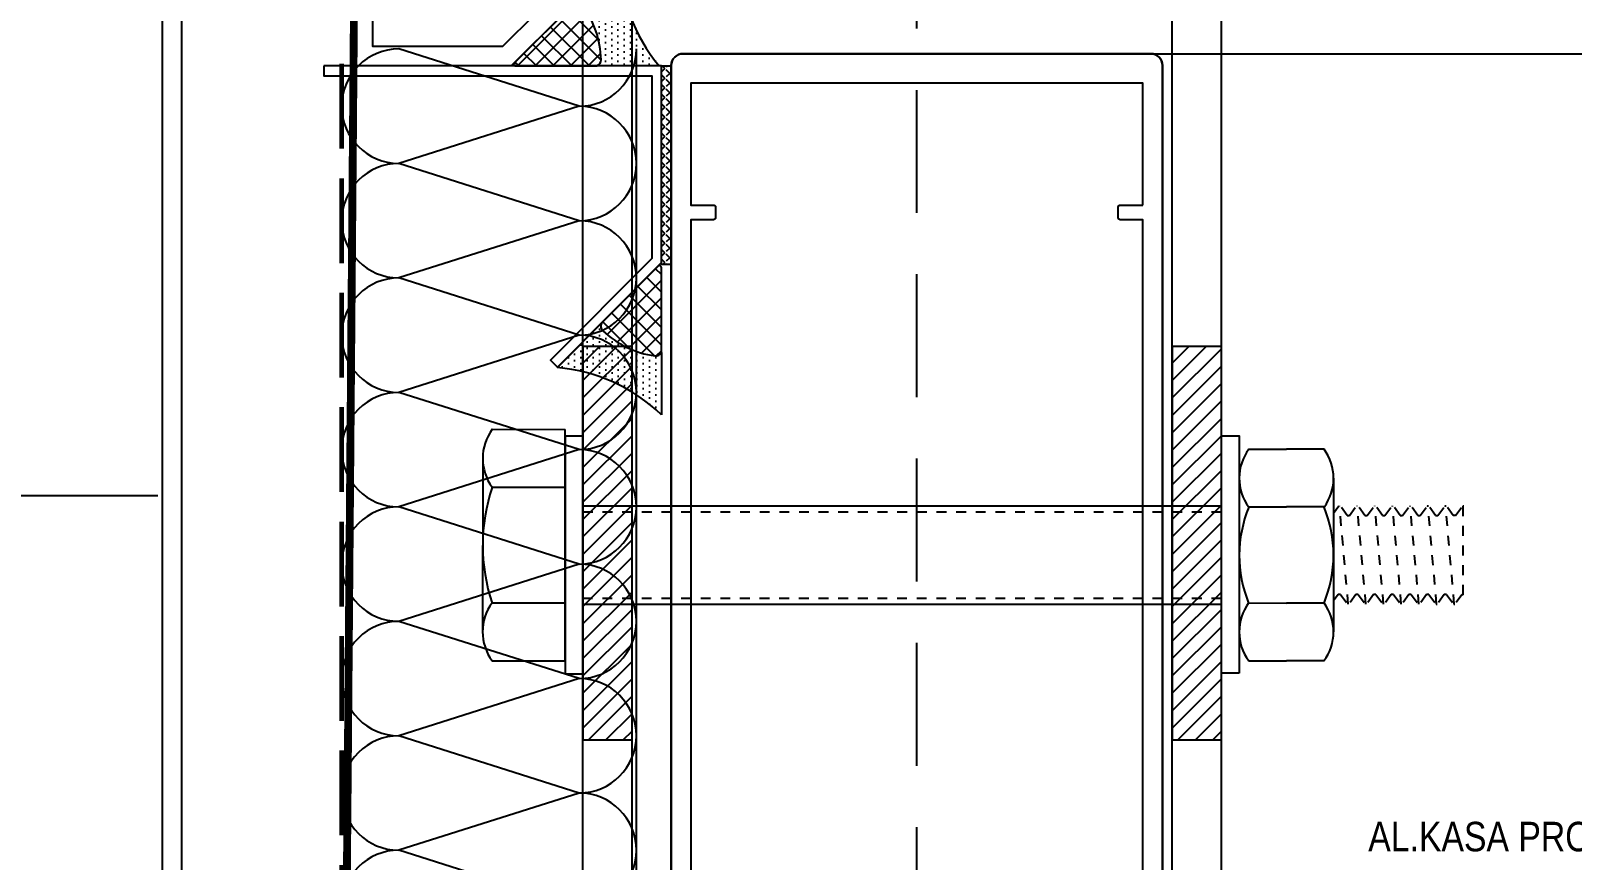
# Model space of a CAD drawing. Header units: inches. Extents: x 21 to 32698, y 13 to 3712.
# Drawn here: x 5363.48 to 5379.17, y 970.88 to 979.32 of the extents above; entities that cross this region are included whole.
import ezdxf

# ---------------------------------------------------------------- set-up
doc = ezdxf.new("R2010")
doc.units = ezdxf.units.IN
doc.header["$MEASUREMENT"] = 0
doc.set_wipeout_variables(frame=1)
for name, pattern in [('1+1 dbx a2$0$374_BLD_A1_BLOK_2$0$HIDDEN', [0.375, 0.25, -0.125]), ('HIDDEN', [9.525, 6.35, -3.175]), ('phl_center', [0.75, 0.4, -0.35]), ('phl_thick', [0])]:
    doc.linetypes.add(name, pattern=pattern)
for name, color, linetype, lineweight in [('Z_MİM_-KM-GLAZ', 8, 'Continuous', 25), ('Z_MİM_-KM-IRON-09', 8, 'Continuous', 25), ('Z_MİM_-KM-IZO-THERMAL-ROCKWOOL', 8, 'BATTING', 25), ('Z_MİM_-KM-STRS', 8, 'Continuous', 25), ('Z_MİM_-KM-STRS-HID', 8, 'HIDDEN', 25), ('Z_MİM_00', 8, 'Continuous', 25), ('Z_MİM_2-0', 8, 'Continuous', 25), ('Z_MİM_ALUMINIUM', 8, 'Continuous', 25), ('Z_MİM_MYM Taşyünü', 8, 'Continuous', 25), ('Z_MİM_MYM.YAZI', 8, 'Continuous', 25), ('Z_MİM_MYM_alüminyum levha', 8, 'Continuous', 25), ('Z_MİM_MYM_butil mastik', 8, 'Continuous', 25), ('Z_MİM_MYM_galvaniz levha', 8, 'Continuous', 25), ('Z_MİM_MYM_MEMBRAN_', 8, 'HIDDEN', 25), ('Z_MİM_MYM_taşyünü', 8, 'Continuous', 25), ('Z_MİM_projection', 8, 'Continuous', 25)]:
    doc.layers.add(name, color=color, linetype=linetype, lineweight=lineweight)
doc.styles.get("Standard").update_dxf_attribs({"font": 'arial.ttf'})
doc.linetypes.add('BATTING', pattern='A,0.00254,-2.54,[134,ltypeshp.shx,S=2.54,R=0,X=-2.54,Y=0],-5.08,[134,ltypeshp.shx,S=2.54,R=180,X=2.54,Y=0],-2.54', length=10.16254)

# ---------------------------------------------------------------- blocks, each defined once
blk = doc.blocks.new('A$C70963ABB')
at = {"layer": 'Z_MİM_-KM-IRON-09'}
blk.add_lwpolyline([(0.4, 20), (0.4, 69.5), (5.4, 69.5), (5.4, 70), (-0.1, 70), (-0.1, 20), (0.4, 20)], dxfattribs=at)
blk = doc.blocks.new('*U90')
at = {"layer": 'Z_MİM_MYM_butil mastik'}
h = blk.add_hatch(dxfattribs=at)
h.set_pattern_fill('DOTS', color=256, scale=0.4, angle=180, style=0)
h.set_pattern_definition([(180, (-119708.88504, -7601.3515), (-0.3175, -0.635), [0, -0.635])])
edge = h.paths.add_edge_path()
edge.add_arc((-11.21, 44.59), 17.47, 270.9769, 309.9193)
edge.add_line((0, 31.2), (0, 24.84))
edge.add_arc((-0.62, 24.63), 0.652, 19.0453, 91.4713)
edge.add_arc((-0.38, 15.53), 9.76, 91.4713, 126.6192)
edge.add_arc((-5.81, 22.83), 0.652, 126.6192, 199.0453)
edge.add_line((-6.43, 22.62), (-10.91, 27.13))
h = blk.add_hatch(dxfattribs=at)
h.set_pattern_fill('ANSI37', color=256, scale=0.4, angle=180, style=0)
h.set_pattern_definition([(225, (-119708.885, -7601.3515), (0.898025612, -0.898025612), []), (315, (-119708.885, -7601.3515), (0.898025612, 0.898025612), [])])
edge = h.paths.add_edge_path()
edge.add_arc((-0.19, 17.09), 0.61, 256.328, 286.1228)
edge.add_arc((-0.03, 16.53), 0.0316, 286.1228, 360.0011)
edge.add_line((0, 16.53), (0, 24.84))
edge.add_arc((-0.62, 24.63), 0.652, 19.0453, 91.4713)
edge.add_arc((-0.38, 15.53), 9.76, 91.4713, 126.6192)
edge.add_arc((-5.81, 22.83), 0.652, 126.6192, 199.0453)
edge.add_line((-6.43, 22.62), (-0.35, 16.5))
edge.add_arc((-0.33, 16.53), 0.0316, 224.8312, 256.328)
h = blk.add_hatch(dxfattribs=at)
h.set_pattern_fill('DOTS', color=256, scale=0.4, angle=180, style=0)
h.set_pattern_definition([(180, (-119649.0471, -7567.4591), (-0.3175, -0.635), [0, -0.635])])
edge = h.paths.add_edge_path()
edge.add_arc((-91.17, 12.16), 17.47, 316.1456, 355.0881)
edge.add_line((-73.76, 10.67), (-69.25, 6.19))
edge.add_arc((-69.54, 5.6), 0.652, 64.214, 136.6401)
edge.add_arc((-62.92, -0.65), 9.76, 136.6401, 171.788)
edge.add_arc((-71.93, 0.65), 0.652, 171.788, 244.214)
edge.add_line((-72.21, 0.06), (-78.57, 0.06))
h = blk.add_hatch(dxfattribs=at)
h.set_pattern_fill('ANSI37', color=256, scale=0.4, angle=180, style=0)
h.set_pattern_definition([(225, (-119649.0471, -7567.4591), (0.898025612, -0.898025612), []), (315, (-119649.0471, -7567.4591), (0.898025612, 0.898025612), [])])
edge = h.paths.add_edge_path()
edge.add_arc((-63.89, 0.59), 0.61, 301.4968, 331.2916)
edge.add_arc((-63.39, 0.31), 0.0316, 331.2916, 405.1698)
edge.add_line((-63.36, 0.33), (-69.25, 6.19))
edge.add_arc((-69.54, 5.6), 0.652, 64.214, 136.6401)
edge.add_arc((-62.92, -0.65), 9.76, 136.6401, 171.788)
edge.add_arc((-71.93, 0.65), 0.652, 171.788, 244.214)
edge.add_line((-72.21, 0.06), (-63.59, 0.06))
edge.add_arc((-63.59, 0.09), 0.0316, 270, 301.4968)
at = {"layer": 'Z_MİM_MYM_butil mastik', "linetype": 'ByBlock'}
for points in [[(-10.91, 27.13, 0.171573), (0, 31.2), (0, 24.84, 0.326976), (-0.63, 25.28, 0.154575), (-6.2, 23.36, 0.326976), (-6.43, 22.62)], [(-0.34, 16.5, 0.130742), (-0.02, 16.5, 0.334005), (0, 16.53), (0, 24.84, 0.326976), (-0.63, 25.28, 0.154575), (-6.2, 23.36, 0.326976), (-6.43, 22.62), (-0.35, 16.5, 0.138302)], [(-78.57, 0.06, 0.171573), (-73.76, 10.67), (-69.25, 6.19, 0.326976), (-70.01, 6.05, 0.154575), (-72.57, 0.74, 0.326976), (-72.21, 0.06)], [(-63.57, 0.07, 0.130742), (-63.36, 0.29, 0.334005), (-63.36, 0.33), (-69.25, 6.19, 0.326976), (-70.01, 6.05, 0.154575), (-72.57, 0.74, 0.326976), (-72.21, 0.06), (-63.59, 0.06, 0.138302)]]:
    blk.add_lwpolyline(points, format="xyb", close=True, dxfattribs=at)
at = {"layer": 'Z_MİM_MYM_galvaniz levha'}
blk.add_lwpolyline([(-12.02, 25.37, -0.414214), (-12.02, 25.37), (-10.61, 26.78, -0.414214), (-10.61, 26.78), (0, 16.11), (0, 0), (-63.16, 0, 0.667116), (-63.16, 0), (-73.76, 10.67, -0.414214), (-73.76, 10.67), (-72.34, 12.08), (-62.32, 2), (-2, 2), (-2, 15.28), (-12.02, 25.37)], format="xyb", dxfattribs=at)
blk = doc.blocks.new('ANK-1')
h = blk.add_hatch()
h.set_pattern_fill('ANSI31', color=256, scale=10)
h.set_pattern_definition([(45, (-331289.2262, -110209.6467), (-0.8838834765, 0.8838834765), [])])
h.paths.add_polyline_path([(0, -99.81), (5, -99.81), (5, -59.81), (0, -59.81)])
h = blk.add_hatch()
h.set_pattern_fill('ANSI31', color=256, scale=10)
h.set_pattern_definition([(45, (-331229.2262, -110209.6467), (-0.8838834765, 0.8838834765), [])])
h.paths.add_polyline_path([(60, -99.81), (65, -99.81), (65, -59.81), (60, -59.81)])
for points in [[(0, -130.27), (0, 0)], [(0, -130.27), (5, -130.27), (5, -5)], [(60, -130.27), (60, -5)], [(65, -130.27), (65, -5)]]:
    blk.add_lwpolyline(points)
for points in [[(0, -99.81), (5, -99.81), (5, -59.81), (0, -59.81)], [(60, -99.81), (65, -99.81), (65, -59.81), (60, -59.81)]]:
    blk.add_lwpolyline(points, close=True)
at = {"layer": 'Z_MİM_projection', "linetype": 'phl_thick'}
for p, q in [((-9.22, -68.22, 2337909.68), (-1.79, -68.23, 2337909.68)), ((-1.81, -91.78, 2337909.68), (-1.79, -68.23, 2337909.68)), ((67.8, -70.23, 0), (71.62, -70.23, 0)), ((67.8, -70.23, 0), (71.62, -70.23, 0)), ((75.45, -70.23, 0), (71.62, -70.23, 0)), ((75.45, -70.23, 0), (71.62, -70.23, 0)), ((-10.2, -71.18, 2337909.68), (-10.21, -88.82, 2337909.68)), ((66.82, -73.19, 0), (66.81, -88.83, 0)), ((66.82, -73.19, 0), (66.81, -88.83, 0)), ((76.42, -73.19, 0), (76.41, -88.83, 0)), ((76.42, -73.19, 0), (76.41, -88.83, 0)), ((-9.24, -74.11, 2337909.68), (-1.8, -74.12, 2337909.68)), ((76.42, -75.05, 0), (76.41, -88.41, 0)), ((76.42, -75.05, 0), (76.41, -88.41, 0)), ((0, -76.01), (65.01, -76.01, 0)), ((0, -76.01), (65.01, -76.01, 0)), ((67.77, -76.12, 0), (71.62, -76.12, 0)), ((67.77, -76.12, 0), (71.62, -76.12, 0)), ((75.47, -76.12, 0), (71.62, -76.12, 0)), ((75.47, -76.12, 0), (71.62, -76.12, 0)), ((-9.25, -85.89, 2337909.68), (-1.81, -85.89, 2337909.68)), ((-0.01, -86.01), (65.02, -86.01, 0)), ((-0.01, -86.01), (65.02, -86.01, 0)), ((67.77, -85.89, 0), (71.61, -85.9, 0)), ((67.77, -85.89, 0), (71.61, -85.9, 0)), ((75.46, -85.9, 0), (71.61, -85.9, 0)), ((75.46, -85.9, 0), (71.61, -85.9, 0)), ((-9.24, -91.78, 2337909.68), (-1.81, -91.78, 2337909.68)), ((67.78, -91.78, 0), (71.61, -91.79, 0)), ((67.78, -91.78, 0), (71.61, -91.79, 0)), ((75.43, -91.79, 0), (71.61, -91.79, 0)), ((75.43, -91.79, 0), (71.61, -91.79, 0))]:
    blk.add_line(p, q, dxfattribs=at)
at = {"layer": 'Z_MİM_projection', "linetype": 'phl_center'}
for p, q in [((0, -76.61), (65.01, -76.61, 0)), ((0, -76.61), (65.01, -76.61, 0)), ((66.81, -76.01, 0), (66.82, -76.01, 0)), ((66.81, -76.01, 0), (66.82, -76.01, 0)), ((66.81, -76.61, 0), (66.82, -76.61, 0)), ((66.81, -76.61, 0), (66.82, -76.61, 0)), ((76.42, -76.74, 0), (76.96, -76.01, 0)), ((76.42, -76.74, 0), (76.96, -76.01, 0)), ((77.91, -86.01, 0), (77.02, -76.01, 0)), ((77.91, -86.01, 0), (77.02, -76.01, 0)), ((77.8, -76.99, 0), (77.08, -76.01, 0)), ((77.8, -76.99, 0), (77.08, -76.01, 0)), ((78.04, -76.99, 0), (78.76, -76.01, 0)), ((78.04, -76.99, 0), (78.76, -76.01, 0)), ((79.71, -86.01, 0), (78.82, -76.01, 0)), ((79.71, -86.01, 0), (78.82, -76.01, 0)), ((79.6, -76.99, 0), (78.88, -76.01, 0)), ((79.6, -76.99, 0), (78.88, -76.01, 0)), ((79.84, -76.99, 0), (80.56, -76.01, 0)), ((79.84, -76.99, 0), (80.56, -76.01, 0)), ((81.51, -86.01, 0), (80.62, -76.01, 0)), ((81.51, -86.01, 0), (80.62, -76.01, 0)), ((81.4, -76.99, 0), (80.68, -76.01, 0)), ((81.4, -76.99, 0), (80.68, -76.01, 0)), ((81.64, -76.99, 0), (82.36, -76.02, 0)), ((81.64, -76.99, 0), (82.36, -76.02, 0)), ((83.31, -86.02, 0), (82.42, -76.02, 0)), ((83.31, -86.02, 0), (82.42, -76.02, 0)), ((83.2, -76.99, 0), (82.48, -76.02, 0)), ((83.2, -76.99, 0), (82.48, -76.02, 0)), ((83.44, -76.99, 0), (84.16, -76.02, 0)), ((83.44, -76.99, 0), (84.16, -76.02, 0)), ((85.11, -86.02, 0), (84.22, -76.02, 0)), ((85.11, -86.02, 0), (84.22, -76.02, 0)), ((85, -76.99, 0), (84.28, -76.02, 0)), ((85, -76.99, 0), (84.28, -76.02, 0)), ((85.24, -76.99, 0), (85.96, -76.02, 0)), ((85.24, -76.99, 0), (85.96, -76.02, 0)), ((85.96, -76.02, 0), (86.08, -76.02, 0)), ((85.96, -76.02, 0), (86.08, -76.02, 0)), ((86.91, -86.02, 0), (86.02, -76.02, 0)), ((86.91, -86.02, 0), (86.02, -76.02, 0)), ((86.8, -76.99, 0), (86.08, -76.02, 0)), ((86.8, -76.99, 0), (86.08, -76.02, 0)), ((87.04, -76.99, 0), (87.76, -76.02, 0)), ((87.04, -76.99, 0), (87.76, -76.02, 0)), ((87.76, -76.02, 0), (87.88, -76.02, 0)), ((87.76, -76.02, 0), (87.88, -76.02, 0)), ((88.71, -86.02, 0), (87.82, -76.02, 0)), ((88.71, -86.02, 0), (87.82, -76.02, 0)), ((88.6, -76.99, 0), (87.88, -76.02, 0)), ((88.6, -76.99, 0), (87.88, -76.02, 0)), ((88.84, -76.99, 0), (89.56, -76.02, 0)), ((88.84, -76.99, 0), (89.56, -76.02, 0)), ((89.56, -76.02, 0), (89.68, -76.02, 0)), ((89.56, -76.02, 0), (89.68, -76.02, 0)), ((89.61, -85.05, 0), (89.62, -76.02, 0)), ((77.8, -76.99, 0), (78.04, -76.99, 0)), ((77.8, -76.99, 0), (78.04, -76.99, 0)), ((79.6, -76.99, 0), (79.84, -76.99, 0)), ((79.6, -76.99, 0), (79.84, -76.99, 0)), ((81.4, -76.99, 0), (81.64, -76.99, 0)), ((81.4, -76.99, 0), (81.64, -76.99, 0)), ((83.2, -76.99, 0), (83.44, -76.99, 0)), ((83.2, -76.99, 0), (83.44, -76.99, 0)), ((85, -76.99, 0), (85.24, -76.99, 0)), ((85, -76.99, 0), (85.24, -76.99, 0)), ((86.8, -76.99, 0), (87.04, -76.99, 0)), ((86.8, -76.99, 0), (87.04, -76.99, 0)), ((88.84, -76.99, 0), (88.6, -76.99, 0)), ((88.84, -76.99, 0), (88.6, -76.99, 0)), ((-0.01, -85.41), (65.02, -85.41, 0)), ((-0.01, -85.41), (65.02, -85.41, 0)), ((76.89, -85.04, 0), (76.41, -85.69, 0)), ((76.89, -85.04, 0), (76.41, -85.69, 0)), ((77.13, -85.04, 0), (76.89, -85.04, 0)), ((77.13, -85.04, 0), (76.89, -85.04, 0)), ((77.13, -85.04, 0), (77.85, -86.01, 0)), ((77.13, -85.04, 0), (77.85, -86.01, 0)), ((78.69, -85.04, 0), (77.97, -86.01, 0)), ((78.69, -85.04, 0), (77.97, -86.01, 0)), ((78.93, -85.04, 0), (78.69, -85.04, 0)), ((78.93, -85.04, 0), (78.69, -85.04, 0)), ((78.93, -85.04, 0), (79.65, -86.01, 0)), ((78.93, -85.04, 0), (79.65, -86.01, 0)), ((80.49, -85.04, 0), (79.77, -86.01, 0)), ((80.49, -85.04, 0), (79.77, -86.01, 0)), ((80.73, -85.04, 0), (80.49, -85.04, 0)), ((80.73, -85.04, 0), (80.49, -85.04, 0)), ((80.73, -85.04, 0), (81.45, -86.01, 0)), ((80.73, -85.04, 0), (81.45, -86.01, 0)), ((82.29, -85.04, 0), (81.57, -86.01, 0)), ((82.29, -85.04, 0), (81.57, -86.01, 0)), ((82.53, -85.04, 0), (82.29, -85.04, 0)), ((82.53, -85.04, 0), (82.29, -85.04, 0)), ((82.53, -85.04, 0), (83.25, -86.02, 0)), ((82.53, -85.04, 0), (83.25, -86.02, 0)), ((84.09, -85.04, 0), (83.37, -86.02, 0)), ((84.09, -85.04, 0), (83.37, -86.02, 0)), ((84.33, -85.04, 0), (84.09, -85.04, 0)), ((84.33, -85.04, 0), (84.09, -85.04, 0)), ((84.33, -85.04, 0), (85.05, -86.02, 0)), ((84.33, -85.04, 0), (85.05, -86.02, 0)), ((85.89, -85.04, 0), (85.17, -86.02, 0)), ((85.89, -85.04, 0), (85.17, -86.02, 0)), ((86.13, -85.04, 0), (85.89, -85.04, 0)), ((86.13, -85.04, 0), (85.89, -85.04, 0)), ((86.13, -85.04, 0), (86.85, -86.02, 0)), ((86.13, -85.04, 0), (86.85, -86.02, 0)), ((86.85, -86.02, 0), (86.97, -86.02, 0)), ((86.85, -86.02, 0), (86.97, -86.02, 0)), ((87.69, -85.04, 0), (86.97, -86.02, 0)), ((87.69, -85.04, 0), (86.97, -86.02, 0)), ((87.93, -85.04, 0), (87.69, -85.04, 0)), ((87.93, -85.04, 0), (87.69, -85.04, 0)), ((87.93, -85.04, 0), (88.65, -86.02, 0)), ((87.93, -85.04, 0), (88.65, -86.02, 0)), ((88.65, -86.02, 0), (88.77, -86.02, 0)), ((88.65, -86.02, 0), (88.77, -86.02, 0)), ((89.49, -85.05, 0), (88.77, -86.02, 0)), ((89.49, -85.05, 0), (88.77, -86.02, 0)), ((89.61, -85.05, 0), (89.49, -85.05, 0)), ((89.61, -85.05, 0), (89.49, -85.05, 0))]:
    blk.add_line(p, q, dxfattribs=at)
at = {"layer": 'Z_MİM_projection', "linetype": 'phl_thick', "elevation": 205305.12}
for points in [[(-1.81, -93.09), (-0.01, -93.09), (0.01, -68.93), (-1.79, -68.93)], [(66.82, -93.03), (65.02, -93.03), (65.01, -68.87), (66.81, -68.87)]]:
    blk.add_lwpolyline(points, close=True, dxfattribs=at)
at = {"layer": 'Z_MİM_projection', "linetype": 'phl_thick', "elevation": -2.85}
blk.add_lwpolyline([(0.01, -68.93), (-1.79, -68.93), (-1.81, -93.09), (-0.01, -93.09), (0, -76.01)], dxfattribs=at)
at = {"layer": 'Z_MİM_projection', "linetype": 'phl_thick'}
for centre, radius, start, end in [((-5.22, -71.18, 2337909.68), 4.98, 143.5278, 216.1432), ((71.8, -73.19, 0), 4.98, 143.5278, 216.1432), ((71.8, -73.19, 0), 4.98, 143.5278, 216.1432), ((71.44, -73.19, 0), 4.98, 323.784, 36.3994), ((71.44, -73.19, 0), 4.98, 323.784, 36.3994), ((8.37, -80.03, 2337909.68), 18.57, 161.4556, 198.4078), ((79.76, -81.03, 0), 12.94, 157.745, 202.0905), ((79.76, -81.03, 0), 12.94, 157.745, 202.0905), ((63.47, -81.01, 0), 12.94, 337.8218, 22.1673), ((63.47, -81.01, 0), 12.94, 337.8218, 22.1673), ((-5.23, -88.82, 2337909.68), 4.98, 143.784, 216.3994), ((71.79, -88.83, 0), 4.98, 143.784, 216.3994), ((71.79, -88.83, 0), 4.98, 143.784, 216.3994), ((71.43, -88.83, 0), 4.98, 323.5278, 36.1432), ((71.43, -88.83, 0), 4.98, 323.5278, 36.1432)]:
    blk.add_arc(centre, radius, start, end, dxfattribs=at)
blk = doc.blocks.new('*U160')
at = {"layer": 'Z_MİM_MYM_taşyünü'}
for p, q in [((-140.75, 5.82), (-146.57, 24.18)), ((-140.75, 5.82), (-134.92, 24.18)), ((-129.1, 5.82), (-134.92, 24.18)), ((-129.1, 5.82), (-123.28, 24.18)), ((-117.45, 5.82), (-123.28, 24.18)), ((-117.45, 5.82), (-111.63, 24.18)), ((-105.81, 5.82), (-111.63, 24.18)), ((-105.81, 5.82), (-99.98, 24.18)), ((-94.16, 5.82), (-99.98, 24.18)), ((-94.16, 5.82), (-88.34, 24.18)), ((-82.51, 5.82), (-88.34, 24.18)), ((-82.51, 5.82), (-76.69, 24.18)), ((-70.87, 5.82), (-76.69, 24.18)), ((-70.87, 5.82), (-65.04, 24.18)), ((-59.22, 5.82), (-65.04, 24.18)), ((-59.22, 5.82), (-53.4, 24.18)), ((-47.57, 5.82), (-53.4, 24.18)), ((-47.57, 5.82), (-41.75, 24.18)), ((-35.93, 5.82), (-41.75, 24.18)), ((-35.93, 5.82), (-30.1, 24.18)), ((-24.28, 5.82), (-30.1, 24.18)), ((-24.28, 5.82), (-18.46, 24.18)), ((-12.63, 5.82), (-18.46, 24.18)), ((-12.63, 5.82), (-6.81, 24.18)), ((-0.98, 5.82), (-6.81, 24.18)), ((-0.98, 5.82), (4.84, 24.18)), ((-146.57, 0), (-134.92, 0)), ((-134.92, 0), (-123.28, 0)), ((-123.28, 0), (-111.63, 0)), ((-111.63, 0), (-99.98, 0)), ((-99.98, 0), (-88.34, 0)), ((-88.34, 0), (-76.69, 0)), ((-76.69, 0), (-65.04, 0)), ((-65.04, 0), (-53.4, 0)), ((-53.4, 0), (-41.75, 0)), ((-41.75, 0), (-30.1, 0)), ((-30.1, 0), (-18.46, 0)), ((-18.46, 0), (-6.81, 0)), ((-6.81, 0), (4.84, 0))]:
    blk.add_line(p, q, dxfattribs=at)
at = {"layer": 'Z_MİM_MYM_taşyünü', "const_width": 0.5}
for points in [[(-145.07, 30), (-136.42, 30)], [(-133.42, 30), (-124.78, 30)], [(-121.78, 30), (-113.13, 30)], [(-110.13, 30), (-101.48, 30)], [(-98.48, 30), (-89.84, 30)], [(-86.84, 30), (-78.19, 30)], [(-75.19, 30), (-66.54, 30)], [(-63.54, 30), (-54.9, 30)], [(-51.9, 30), (-43.25, 30)], [(-40.25, 30), (-31.6, 30)], [(-28.6, 30), (-19.96, 30)], [(-16.96, 30), (-8.31, 30)], [(-5.31, 30), (3.34, 30)]]:
    blk.add_lwpolyline(points, dxfattribs=at)
at = {"layer": 'Z_MİM_MYM_taşyünü'}
for centre, start, end in [((-140.75, 24.18), 90, 180), ((-140.75, 24.18), 360, 90), ((-129.1, 24.18), 90, 180), ((-129.1, 24.18), 360, 90), ((-117.45, 24.18), 90, 180), ((-117.45, 24.18), 360, 90), ((-105.81, 24.18), 90, 180), ((-105.81, 24.18), 360, 90), ((-94.16, 24.18), 90, 180), ((-94.16, 24.18), 360, 90), ((-82.51, 24.18), 90, 180), ((-82.51, 24.18), 360, 90), ((-70.87, 24.18), 90, 180), ((-70.87, 24.18), 360, 90), ((-59.22, 24.18), 90, 180), ((-59.22, 24.18), 360, 90), ((-47.57, 24.18), 90, 180), ((-47.57, 24.18), 360, 90), ((-35.93, 24.18), 90, 180), ((-35.93, 24.18), 360, 90), ((-24.28, 24.18), 90, 180), ((-24.28, 24.18), 360, 90), ((-12.63, 24.18), 90, 180), ((-12.63, 24.18), 360, 90), ((-0.98, 24.18), 90, 180), ((-0.98, 24.18), 360, 90), ((-146.57, 5.82), 270, 0), ((-134.92, 5.82), 180, 270), ((-134.92, 5.82), 270, 0), ((-123.28, 5.82), 180, 270), ((-123.28, 5.82), 270, 0), ((-111.63, 5.82), 180, 270), ((-111.63, 5.82), 270, 0), ((-99.98, 5.82), 180, 270), ((-99.98, 5.82), 270, 0), ((-88.34, 5.82), 180, 270), ((-88.34, 5.82), 270, 0), ((-76.69, 5.82), 180, 270), ((-76.69, 5.82), 270, 0), ((-65.04, 5.82), 180, 270), ((-65.04, 5.82), 270, 0), ((-53.4, 5.82), 180, 270), ((-53.4, 5.82), 270, 0), ((-41.75, 5.82), 180, 270), ((-41.75, 5.82), 270, 0), ((-30.1, 5.82), 180, 270), ((-30.1, 5.82), 270, 0), ((-18.46, 5.82), 180, 270), ((-18.46, 5.82), 270, 0), ((-6.81, 5.82), 180, 270), ((-6.81, 5.82), 270, 0), ((4.84, 5.82), 180, 270)]:
    blk.add_arc(centre, 5.82, start, end, dxfattribs=at)
blk = doc.blocks.new('-KM-AL5 140_164')
blk.add_wipeout([(151.488, -34.02), (151.726, -15.48), (149.45, -15.45), (149.45, 7.15), (9.45, 7.15), (9.45, -15.45), (7.398, -15.45), (7.567, -34.061)])
h = blk.add_hatch()
h.set_pattern_fill('ANGLE', color=256, scale=0.01, angle=134.9955)
h.set_pattern_definition([(134.9954721, (11706.453345, -937.21401), (-0.04939531174, -0.0493875053), [0.0508, -0.01905]), (224.9954721, (11706.453345, -937.21401), (0.0493875053, -0.04939531174), [0.0508, -0.01905])])
h.paths.add_polyline_path([(12.593, -18.574), (12.693, -18.574), (12.693, -20.595), (12.593, -20.595)])
at = {"layer": 'Z_MİM_2-0'}
h = blk.add_hatch(dxfattribs=at)
h.set_pattern_fill('DOTS', color=256, scale=0.04, angle=-90, style=0)
h.set_pattern_definition([(270, (716.179884, -11989.246556), (0.0635, -0.03175), [0, -0.0635])])
edge = h.paths.add_edge_path()
edge.add_arc((11.383, -23.384), 1.747, 46.1456, 85.0881)
edge.add_line((11.533, -21.644), (11.981, -21.193))
edge.add_arc((12.04, -21.222), 0.0652, 154.214, 226.6401)
edge.add_arc((12.665, -20.56), 0.976, 226.6401, 261.788)
edge.add_arc((12.535, -21.461), 0.0652, 261.788, 334.214)
edge.add_line((12.593, -21.489), (12.593, -22.125))
at = {"layer": 'Z_MİM_MYM_butil mastik'}
h = blk.add_hatch(dxfattribs=at)
h.set_pattern_fill('ANSI37', color=256, scale=0.04, angle=-90, style=0)
h.set_pattern_definition([(315, (716.17988, -11989.24656), (0.0898025612, 0.0898025612), []), (45, (716.17988, -11989.24656), (-0.0898025612, 0.0898025612), [])])
edge = h.paths.add_edge_path()
edge.add_arc((12.541, -20.657), 0.061, 31.4968, 61.2916)
edge.add_arc((12.569, -20.606), 0.00316, 61.2916, 135.1698)
edge.add_line((12.566, -20.604), (11.981, -21.193))
edge.add_arc((12.04, -21.222), 0.0652, 154.214, 226.6401)
edge.add_arc((12.665, -20.56), 0.976, 226.6401, 261.788)
edge.add_arc((12.535, -21.461), 0.0652, 261.788, 334.214)
edge.add_line((12.593, -21.489), (12.593, -20.627))
edge.add_arc((12.59, -20.627), 0.00316, 0, 31.4968)
at = {"linetype": '1+1 dbx a2$0$374_BLD_A1_BLOK_2$0$HIDDEN', "ltscale": 5}
blk.add_line((15.193, -40.695, -0.002), (15.193, -14.725, -0.002), dxfattribs=at)
at = {"elevation": 0.002}
blk.add_lwpolyline([(12.593, -18.574), (12.693, -18.574), (12.693, -20.595), (12.593, -20.595)], close=True, dxfattribs=at)
at = {"layer": 'Z_MİM_ALUMINIUM', "linetype": 'ByBlock'}
for points in [[(12.693, -30.43), (12.693, -18.57, -0.414214), (12.813, -18.45), (17.573, -18.45, -0.414214), (17.693, -18.57), (17.693, -30.43, -0.414214)], [(17.693, -30.43), (17.693, -18.57, 0.414214), (17.573, -18.45), (12.813, -18.45, 0.414214), (12.693, -18.57), (12.693, -30.43, 0.414214)]]:
    blk.add_lwpolyline(points, format="xyb", dxfattribs=at)
at = {"layer": 'Z_MİM_ALUMINIUM', "elevation": 0.002}
blk.add_lwpolyline([(15.193, -18.45), (143.83, -18.45)], dxfattribs=at)
at = {"layer": 'Z_MİM_ALUMINIUM'}
blk.add_lwpolyline([(17.493, -19.99), (17.493, -18.75), (12.893, -18.75), (12.893, -19.99), (13.123, -19.99, -0.414214), (13.143, -20.01), (13.143, -20.12, -0.414214), (13.123, -20.14), (12.893, -20.14), (12.893, -29.2), (17.493, -29.2), (17.493, -20.14), (17.263, -20.14, -0.414214), (17.243, -20.12), (17.243, -20.01, -0.414214), (17.263, -19.99)], format="xyb", close=True, dxfattribs=at)
at = {"layer": 'Z_MİM_MYM_alüminyum levha'}
blk.add_lwpolyline([(7.509, -15.781, -0.414214), (7.509, -15.781), (7.509, -20.392), (7.509, -33.92, 0.414214), (7.709, -34.12), (14.275, -34.12), (14.275, -33.92), (7.709, -33.92, -0.414214), (7.709, -33.92), (7.709, -20.392), (7.709, -15.781, 0.000012), (7.709, -15.781), (7.509, -15.781)], format="xyb", dxfattribs=at)
at = {"layer": 'Z_MİM_MYM_butil mastik', "linetype": 'ByBlock', "elevation": 0.002}
for points in [[(12.593, -20.625, 0.130742), (12.57, -20.604, 0.334005), (12.566, -20.604), (11.981, -21.193, 0.326976), (11.995, -21.269, 0.154575), (12.525, -21.525, 0.326976), (12.593, -21.489), (12.593, -20.627, 0.138302)], [(12.593, -22.125, 0.171573), (11.533, -21.644), (11.981, -21.193, 0.326976), (11.995, -21.269, 0.154575), (12.525, -21.525, 0.326976), (12.593, -21.489)]]:
    blk.add_lwpolyline(points, format="xyb", close=True, dxfattribs=at)
at = {"layer": 'Z_MİM_MYM_galvaniz levha', "elevation": 0.002}
blk.add_lwpolyline([(9.154, -18.574), (9.154, -18.674), (12.493, -18.674), (12.493, -20.533), (11.462, -21.57), (11.533, -21.641, 0.414214), (11.533, -21.641), (12.593, -20.574), (12.593, -18.574)], format="xyb", close=True, dxfattribs=at)
at = {"layer": 'Z_MİM_MYM_MEMBRAN_', "ltscale": 20, "const_width": 0.08}
blk.add_lwpolyline([(14.11, -33.92), (12.41, -33.92), (9.337, -33.372), (9.337, -33.372), (9.483, -15.465), (8.398, -15.45), (7.898, -15.45)], dxfattribs=at)
at = {"xscale": 0.1, "yscale": 0.1, "zscale": 0.1}
blk.add_blockref('ANK-1', (11.793, -15.45, -0.002), dxfattribs=at)
at = {"xscale": 0.1, "yscale": 0.1, "zscale": 0.1, "rotation": 270}
blk.add_blockref('*U90', (9.45, -18.574), dxfattribs=at)
at = {"layer": 'Z_MİM_MYM Taşyünü', "xscale": 0.1, "yscale": 0.1, "zscale": 0.1, "rotation": 90}
blk.add_blockref('*U160', (12.337, -18.886), dxfattribs=at)
at = {"layer": 'Z_MİM_MYM.YAZI', "color": 7, "insert": (19.788, -26.266), "char_height": 0.3, "attachment_point": 1}
blk.add_mtext_dynamic_manual_height_columns('{\\fArial Narrow|b0|i0|c162|p34;AL.KASA PROFİLİ}', width=129.60446, gutter_width=12.5, heights=[0], dxfattribs=at)

msp = doc.modelspace()

# ---------------------------------------------------------------- linework, layer by layer
at = {"layer": 'Z_MİM_-KM-IZO-THERMAL-ROCKWOOL', "ltscale": 0.45}
msp.add_lwpolyline([(4649.257, 1293.058), (4649.257, 974.583), (3324.258, 974.583), (3324.258, 1629.583), (3034.258, 1629.583), (3034.258, 2589.584), (6839.258, 2589.584), (6839.258, 974.583), (5334.257, 974.583), (5334.257, 1293.058)], dxfattribs=at)
at = {"layer": 'Z_MİM_-KM-STRS'}
msp.add_lwpolyline([(5376.757, 982.083), (5376.757, 727.083), (4606.757, 727.083), (4606.757, 982.083)], dxfattribs=at)
at = {"layer": 'Z_MİM_-KM-STRS-HID'}
msp.add_lwpolyline([(5371.757, 982.083), (5371.757, 732.083), (4611.757, 732.083), (4611.757, 982.083)], dxfattribs=at)

# ---------------------------------------------------------------- block references
at = {"layer": 'Z_MİM_00'}
msp.add_blockref('A$C70963ABB', (5368.237, 912.083), dxfattribs=at)

# ---------------------------------------------------------------- next in the draw order: block references
at = {"layer": 'Z_MİM_-KM-GLAZ'}
msp.add_blockref('-KM-AL5 140_164', (5357.307, 997.533), dxfattribs=at)

doc.saveas('drawing.dxf')
